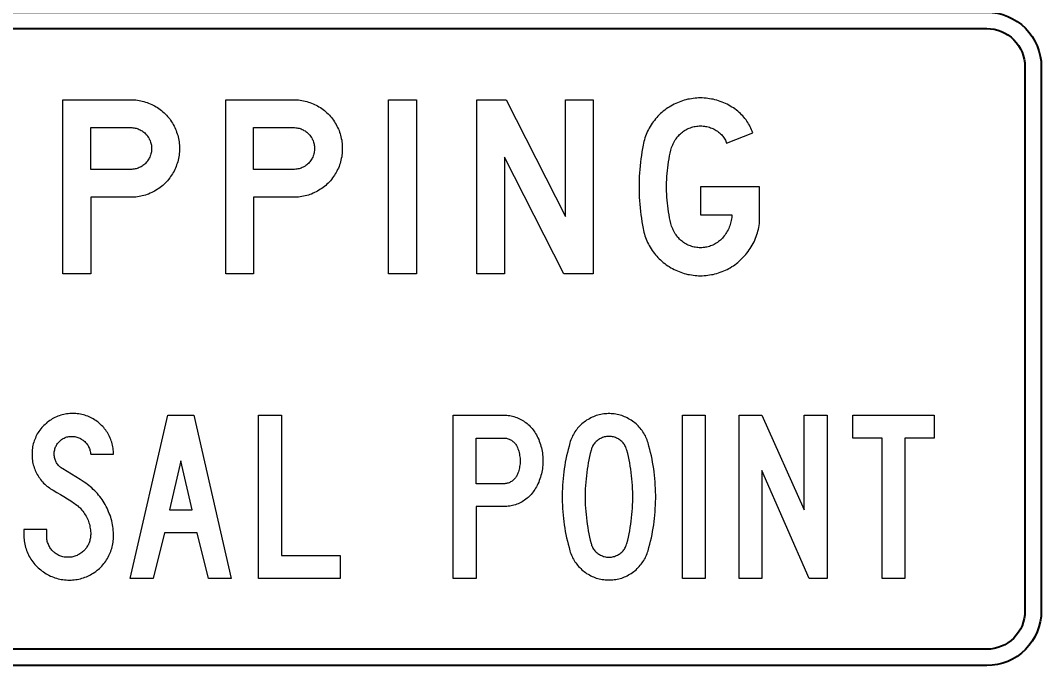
# Model space of a CAD drawing. Extents: x 0 to 420, y 0 to 297.
# Drawn here: x 181.68 to 228.61, y 167.64 to 197.26 of the extents above; entities that cross this region are included whole.
import ezdxf

# ---------------------------------------------------------------- set-up
doc = ezdxf.new("R2010")
doc.units = 0
doc.header["$LTSCALE"] = 0.3
doc.layers.get('0').update_dxf_attribs({"linetype": 'CONTINUOUS'})
doc.layers.get('DEFPOINTS').update_dxf_attribs({"linetype": 'CONTINUOUS'})
for name, color, linetype in [('BLUE', 162, 'CONTINUOUS'), ('L25', 1, 'CONTINUOUS'), ('T25', 1, 'CONTINUOUS')]:
    doc.layers.add(name, color=color, linetype=linetype)
doc.styles.add('ISO', font='iso.shx')
doc.dimstyles.new('SIGNSDIM', dxfattribs={"dimtxt": 2.5, "dimasz": 0.2, "dimexe": 1.5, "dimexo": 2, "dimgap": 1.5, "dimtad": 1, "dimdec": 4, "dimlfac": 20, "dimrnd": 1, "dimdsep": 46, "dimtxsty": 'ISO', "dimblk": 'SGNDIM', "dimcen": 2.5, "dimse2": 1, "dimadec": 0, "dimazin": 0, "dimtfac": 1, "dimtdec": 4, "dimtix": 1, "dimtmove": 0, "dimatfit": 3, "dimldrblk": 'SGNDIM', "dimfxl": 1, "dimtolj": 1, "dimtzin": 0, "dimarcsym": 0})

# ---------------------------------------------------------------- blocks, each defined once
blk = doc.blocks.new('SGNDIM')
for p, q in [((0, 4.5), (0, -4.5)), ((0, 0), (-1, 0))]:
    blk.add_line(p, q)
blk = doc.blocks.new('*D342')
at = {"layer": 'DEFPOINTS', "color": 0, "transparency": 16777216}
for p in [(228.607, 255.084), (109.093, 249.484), (228.607, 188.46)]:
    blk.add_point(p, dxfattribs=at)
at = {"layer": 'T25', "color": 0, "lineweight": -2, "transparency": 16777216}
for p, q in [((109.093, 251.484), (109.093, 256.584)), ((109.293, 255.084), (228.407, 255.084))]:
    blk.add_line(p, q, dxfattribs=at)
at = {"layer": 'T25', "color": 0, "lineweight": -2, "transparency": 16777216, "xscale": 0.2, "yscale": 0.2, "zscale": 0.2, "rotation": 180}
blk.add_blockref('SGNDIM', (109.093, 255.084), dxfattribs=at)
at = {"layer": 'T25', "color": 0, "lineweight": -2, "transparency": 16777216, "xscale": 0.2, "yscale": 0.2, "zscale": 0.2}
blk.add_blockref('SGNDIM', (228.607, 255.084), dxfattribs=at)
at = {"layer": 'T25', "color": 0, "transparency": 16777216, "insert": (168.85, 257.834), "char_height": 2.5, "attachment_point": 5, "style": 'ISO'}
blk.add_mtext('\\A1;2390', dxfattribs=at)

msp = doc.modelspace()

# ---------------------------------------------------------------- linework, layer by layer
at = {"layer": 'BLUE'}
msp.add_lwpolyline([(109.8431339, 170.1374179), (109.8431339, 195.1374179, -0.4142135624), (111.5931339, 196.8874179), (226.0931339, 196.8874179, -0.4142135624), (227.8431339, 195.1374179), (227.8431339, 170.1374179, -0.4142135624), (226.0931339, 168.3874179), (111.5931339, 168.3874179, -0.4142135624)], format="xyb", close=True, dxfattribs=at)
at = {"layer": 'BLUE', "lineweight": 0}
for points in [[(186.7541237, 189.1388536), (184.916446, 189.1388536), (184.916446, 185.6229948), (183.6335389, 185.6229948), (183.6335389, 193.6186264), (186.7541237, 193.6186264), (186.8304046, 193.6186264), (186.9066856, 193.6186264), (186.9829666, 193.6116918), (187.0592475, 193.5978225), (187.1355285, 193.5908879), (187.2118095, 193.5770186), (187.2811558, 193.5562147), (187.3574367, 193.5423454), (187.4337177, 193.5146069), (187.503064, 193.493803), (187.5724104, 193.4660645), (187.6486913, 193.4383259), (187.7180376, 193.4036528), (187.787384, 193.3759143), (187.8497957, 193.3343065), (187.919142, 193.2996333), (187.9815537, 193.2580255), (188.0439654, 193.2164177), (188.1063771, 193.1678753), (188.1687888, 193.1193328), (188.2242658, 193.0707904), (188.2866775, 193.022248), (188.3421546, 192.9667709), (188.390697, 192.9112939), (188.4461741, 192.8558168), (188.4947165, 192.8003397), (188.5432589, 192.737928), (188.5848667, 192.6755163), (188.6264745, 192.6131046), (188.6680823, 192.5437583), (188.7096901, 192.4813466), (188.7443633, 192.4120003), (188.7790365, 192.342654), (188.806775, 192.2733076), (188.8414482, 192.2039613), (188.8622521, 192.134615), (188.8899906, 192.058334), (188.9107945, 191.9889877), (188.9315984, 191.9127067), (188.9454676, 191.8364258), (188.9593369, 191.7601448), (188.9732062, 191.6838639), (188.9801408, 191.6075829), (188.9870754, 191.5313019), (188.9870754, 191.455021), (188.9940101, 191.37874), (188.9870754, 191.3024591), (188.9870754, 191.2261781), (188.9801408, 191.1498971), (188.9732062, 191.0736162), (188.9593369, 190.9973352), (188.9454676, 190.9210543), (188.9315984, 190.8517079), (188.9107945, 190.775427), (188.8899906, 190.699146), (188.8622521, 190.6297997), (188.8414482, 190.5535187), (188.806775, 190.4841724), (188.7790365, 190.4148261), (188.7443633, 190.3454797), (188.7096901, 190.283068), (188.6680823, 190.2137217), (188.6264745, 190.15131), (188.5848667, 190.0888983), (188.5432589, 190.0264866), (188.4947165, 189.9640749), (188.4461741, 189.9016632), (188.390697, 189.8461862), (188.3421546, 189.7907091), (188.2866775, 189.7421667), (188.2242658, 189.6866896), (188.1687888, 189.6381472), (188.1063771, 189.5896048), (188.0439654, 189.547997), (187.9815537, 189.5063892), (187.919142, 189.4647814), (187.8497957, 189.4231736), (187.787384, 189.3885004), (187.7180376, 189.3538272), (187.6486913, 189.3260887), (187.5724104, 189.2914155), (187.503064, 189.263677), (187.4337177, 189.2428731), (187.3574367, 189.2220692), (187.2811558, 189.2012653), (187.2118095, 189.1873961), (187.1355285, 189.1735268), (187.0592475, 189.1596575), (186.9829666, 189.1527229), (186.9066856, 189.1457883), (186.8304046, 189.1388536)], [(194.2365925, 189.1388536), (192.3989148, 189.1388536), (192.3989148, 185.6229948), (191.1229423, 185.6229948), (191.1229423, 193.6186264), (194.2365925, 193.6186264), (194.3128734, 193.6186264), (194.3891544, 193.6186264), (194.4654353, 193.6116918), (194.5417163, 193.5978225), (194.6179973, 193.5908879), (194.6942782, 193.5770186), (194.7705592, 193.5562147), (194.8399055, 193.5423454), (194.9161865, 193.5146069), (194.9855328, 193.493803), (195.0618138, 193.4660645), (195.1311601, 193.4383259), (195.2005064, 193.4036528), (195.2698527, 193.3759143), (195.3391991, 193.3343065), (195.4016108, 193.2996333), (195.4709571, 193.2580255), (195.5333688, 193.2164177), (195.5957805, 193.1678753), (195.6512575, 193.1193328), (195.7136692, 193.0707904), (195.7691463, 193.022248), (195.8246234, 192.9667709), (195.8801004, 192.9112939), (195.9286429, 192.8558168), (195.9771853, 192.8003397), (196.0257277, 192.737928), (196.0673355, 192.6755163), (196.1158779, 192.6131046), (196.1505511, 192.5437583), (196.1921589, 192.4813466), (196.2268321, 192.4120003), (196.2615052, 192.342654), (196.2961784, 192.2733076), (196.3239169, 192.2039613), (196.3516555, 192.134615), (196.3724594, 192.058334), (196.3932633, 191.9889877), (196.4140672, 191.9127067), (196.4279364, 191.8364258), (196.4487403, 191.7601448), (196.4556749, 191.6838639), (196.4626096, 191.6075829), (196.4695442, 191.5313019), (196.4764788, 191.455021), (196.4764788, 191.37874), (196.4764788, 191.3024591), (196.4695442, 191.2261781), (196.4626096, 191.1498971), (196.4556749, 191.0736162), (196.4487403, 190.9973352), (196.4279364, 190.9210543), (196.4140672, 190.8517079), (196.3932633, 190.775427), (196.3724594, 190.699146), (196.3516555, 190.6297997), (196.3239169, 190.5535187), (196.2961784, 190.4841724), (196.2615052, 190.4148261), (196.2268321, 190.3454797), (196.1921589, 190.283068), (196.1505511, 190.2137217), (196.1158779, 190.15131), (196.0673355, 190.0888983), (196.0257277, 190.0264866), (195.9771853, 189.9640749), (195.9286429, 189.9016632), (195.8801004, 189.8461862), (195.8246234, 189.7907091), (195.7691463, 189.7421667), (195.7136692, 189.6866896), (195.6512575, 189.6381472), (195.5957805, 189.5896048), (195.5333688, 189.547997), (195.4709571, 189.5063892), (195.4016108, 189.4647814), (195.3391991, 189.4231736), (195.2698527, 189.3885004), (195.2005064, 189.3538272), (195.1311601, 189.3260887), (195.0618138, 189.2914155), (194.9855328, 189.263677), (194.9161865, 189.2428731), (194.8399055, 189.2220692), (194.7705592, 189.2012653), (194.6942782, 189.1873961), (194.6179973, 189.1735268), (194.5417163, 189.1596575), (194.4654353, 189.1527229), (194.3891544, 189.1457883), (194.3128734, 189.1388536)], [(198.6054111, 193.6186264), (199.8813835, 193.6186264), (199.8813835, 185.6229948), (198.6054111, 185.6229948), (198.6054111, 193.6186264)], [(202.6552367, 193.6186264), (204.00749, 193.6186264), (206.7258661, 188.2581553), (206.7258661, 193.6186264), (208.0087732, 193.6186264), (208.0087732, 185.6229948), (206.6495851, 185.6229948), (203.9312091, 190.9834659), (203.9312091, 185.6229948), (202.6552367, 185.6229948), (202.6552367, 193.6186264)], [(215.3317454, 192.0999418), (215.3109415, 192.1692882), (215.2832029, 192.2386345), (215.2485298, 192.3079808), (215.2207913, 192.3773271), (215.1861181, 192.4466735), (215.1445103, 192.5090852), (215.1098371, 192.5784315), (215.0682293, 192.6408432), (215.0266215, 192.6963202), (214.9780791, 192.7587319), (214.9295367, 192.814209), (214.8809942, 192.8766207), (214.8255172, 192.9251631), (214.7700401, 192.9806402), (214.7076284, 193.0361172), (214.6452167, 193.0915943), (214.582805, 193.1401367), (214.5134587, 193.1956138), (214.4441124, 193.2441562), (214.3747661, 193.285764), (214.2984851, 193.3273718), (214.2291388, 193.3689796), (214.1528578, 193.4105874), (214.0765768, 193.4452606), (214.0002959, 193.4799337), (213.9240149, 193.5146069), (213.8407993, 193.5423454), (213.7645184, 193.570084), (213.6813028, 193.5978225), (213.5980872, 193.6186264), (213.5218062, 193.6394303), (213.4385906, 193.6532996), (213.355375, 193.6671688), (213.2721594, 193.6810381), (213.1889438, 193.6879727), (213.1057283, 193.6949074), (213.015578, 193.701842), (212.9323624, 193.701842), (212.8491468, 193.701842), (212.7659312, 193.6949074), (212.6827157, 193.6879727), (212.5995001, 193.6810381), (212.5162845, 193.6671688), (212.4330689, 193.6532996), (212.3498533, 193.6394303), (212.2666377, 193.6186264), (212.1834221, 193.5978225), (212.1071411, 193.570084), (212.0239255, 193.5423454), (211.9476446, 193.5146069), (211.8713636, 193.4799337), (211.7950827, 193.4452606), (211.7188017, 193.4105874), (211.6425207, 193.3689796), (211.5662398, 193.3273718), (211.4968934, 193.285764), (211.4275471, 193.2441562), (211.3582008, 193.1956138), (211.2888545, 193.1401367), (211.2264428, 193.0915943), (211.1570964, 193.0361172), (211.0946847, 192.9806402), (211.0392077, 192.9251631), (210.976796, 192.8627514), (210.9213189, 192.8003397), (210.8658419, 192.737928), (210.8172994, 192.6685817), (210.7618224, 192.60617), (210.7132799, 192.5368237), (210.6716721, 192.4674774), (210.6231297, 192.398131), (210.5815219, 192.3218501), (210.5468488, 192.2525037), (210.505241, 192.1762228), (210.4705678, 192.0999418), (210.4358946, 192.0236609), (210.4081561, 191.9404453), (210.3804176, 191.8641643), (210.3596137, 191.7809487), (210.3318751, 191.7046678), (210.3110712, 191.6214522), (210.297202, 191.5382366), (210.2694634, 191.37874), (210.2417249, 191.2261781), (210.220921, 191.0666815), (210.1931825, 190.907185), (210.1793132, 190.7476884), (210.1585093, 190.5881919), (210.1446401, 190.4217607), (210.1377054, 190.2622641), (210.1238362, 190.1027676), (210.1238362, 189.943271), (210.1169015, 189.7837745), (210.1169015, 189.6173433), (210.1169015, 189.4578467), (210.1238362, 189.2983502), (210.1238362, 189.1388536), (210.1377054, 188.9793571), (210.1446401, 188.8198605), (210.1585093, 188.6534293), (210.1793132, 188.4939328), (210.1931825, 188.3344362), (210.220921, 188.1749397), (210.2417249, 188.0154431), (210.2694634, 187.8559466), (210.297202, 187.7033846), (210.3110712, 187.620169), (210.3318751, 187.5369535), (210.3596137, 187.4537379), (210.3804176, 187.3774569), (210.4081561, 187.3011759), (210.4358946, 187.2179603), (210.4705678, 187.1416794), (210.505241, 187.0653984), (210.5468488, 186.9891175), (210.5815219, 186.9197711), (210.6231297, 186.8434902), (210.6716721, 186.7741438), (210.7132799, 186.7047975), (210.7618224, 186.6354512), (210.8172994, 186.5661049), (210.8658419, 186.5036932), (210.9213189, 186.4412815), (210.976796, 186.3788698), (211.0392077, 186.3164581), (211.0946847, 186.260981), (211.1570964, 186.205504), (211.2264428, 186.1500269), (211.2888545, 186.0945498), (211.3582008, 186.0460074), (211.4275471, 185.997465), (211.4968934, 185.9558572), (211.5662398, 185.9073148), (211.6425207, 185.865707), (211.7188017, 185.8310338), (211.7950827, 185.7963606), (211.8713636, 185.7616875), (211.9476446, 185.7270143), (212.0239255, 185.6992758), (212.1071411, 185.6715372), (212.1834221, 185.6437987), (212.2666377, 185.6229948), (212.3498533, 185.6021909), (212.4330689, 185.5883216), (212.5162845, 185.5744524), (212.5995001, 185.5605831), (212.6827157, 185.5536485), (212.7659312, 185.5467138), (212.8491468, 185.5397792), (212.9323624, 185.5397792), (213.015578, 185.5397792), (213.1057283, 185.5467138), (213.1889438, 185.5536485), (213.2721594, 185.5605831), (213.355375, 185.5744524), (213.4385906, 185.5883216), (213.5218062, 185.6021909), (213.5980872, 185.6229948), (213.6813028, 185.6437987), (213.7645184, 185.6715372), (213.8407993, 185.6992758), (213.9240149, 185.7270143), (214.0002959, 185.7616875), (214.0765768, 185.7963606), (214.1528578, 185.8310338), (214.2291388, 185.865707), (214.2984851, 185.9073148), (214.3747661, 185.9558572), (214.4441124, 185.997465), (214.5134587, 186.0460074), (214.582805, 186.0945498), (214.6452167, 186.1500269), (214.7076284, 186.205504), (214.7700401, 186.260981), (214.8393864, 186.3233927), (214.8948635, 186.3858044), (214.9572752, 186.4482161), (215.0127523, 186.5175624), (215.0682293, 186.5799741), (215.1237064, 186.6493205), (215.1722488, 186.7256014), (215.2207913, 186.7949477), (215.2693337, 186.8712287), (215.3109415, 186.9475097), (215.3525493, 187.0237906), (215.3941571, 187.1000716), (215.4288302, 187.1763525), (215.4635034, 187.2595681), (215.4912419, 187.3427837), (215.5259151, 187.4259993), (215.546719, 187.5092149), (215.5744575, 187.5924305), (215.5952614, 187.6756461), (215.6160653, 187.7588617), (215.6299346, 187.8490119), (215.6438039, 187.9322275), (215.6507385, 188.0223777), (215.6507385, 189.6173433), (212.9323624, 189.6173433), (212.9323624, 188.3413709), (214.3747661, 188.3413709), (214.3678314, 188.2720245), (214.3678314, 188.2096128), (214.3539622, 188.1472011), (214.3470275, 188.0778548), (214.3331583, 188.0154431), (214.3123544, 187.9530314), (214.2984851, 187.8906197), (214.2776812, 187.828208), (214.2499427, 187.7657963), (214.2291388, 187.7033846), (214.2014002, 187.6479076), (214.1667271, 187.5854959), (214.1320539, 187.5300188), (214.0973807, 187.4745418), (214.0627076, 187.4190647), (214.0210998, 187.3705223), (213.979492, 187.3150452), (213.9378842, 187.2665028), (213.8962764, 187.2179603), (213.847734, 187.1763525), (213.8061262, 187.1416794), (213.7575837, 187.1070062), (213.7159759, 187.0653984), (213.6604989, 187.0376599), (213.6119564, 187.0029867), (213.563414, 186.9752482), (213.507937, 186.9475097), (213.4524599, 186.9267058), (213.3969828, 186.9059019), (213.3415058, 186.885098), (213.2860287, 186.8712287), (213.2305516, 186.8573594), (213.1681399, 186.8434902), (213.1126629, 186.8365555), (213.0502512, 186.8296209), (212.9947741, 186.8226863), (212.9323624, 186.8226863), (212.8768854, 186.8226863), (212.8144737, 186.8296209), (212.7589966, 186.8365555), (212.6965849, 186.8434902), (212.6411079, 186.8573594), (212.5856308, 186.8712287), (212.5301537, 186.885098), (212.467742, 186.9059019), (212.4191996, 186.9267058), (212.3637225, 186.9475097), (212.3082455, 186.9752482), (212.2597031, 187.0029867), (212.204226, 187.0376599), (212.1556836, 187.0653984), (212.1071411, 187.1070062), (212.0655333, 187.1416794), (212.0169909, 187.1763525), (211.9753831, 187.2179603), (211.9337753, 187.2665028), (211.8852329, 187.3150452), (211.8505597, 187.3635876), (211.8089519, 187.4190647), (211.7742788, 187.4676071), (211.7396056, 187.5230842), (211.7118671, 187.5785613), (211.6841285, 187.6409729), (211.65639, 187.69645), (211.6286515, 187.7588617), (211.6078476, 187.8143388), (211.5939783, 187.8767505), (211.5731744, 187.9391622), (211.5454359, 188.0709202), (211.5176973, 188.2026782), (211.4899588, 188.3413709), (211.4691549, 188.4731289), (211.448351, 188.6048869), (211.4344818, 188.7435796), (211.4136779, 188.8753376), (211.4067432, 189.0140302), (211.392874, 189.1457883), (211.3859393, 189.2844809), (211.3790047, 189.4162389), (211.3790047, 189.5549316), (211.3790047, 189.6866896), (211.3790047, 189.8253823), (211.3859393, 189.9571403), (211.392874, 190.0958329), (211.4067432, 190.227591), (211.4136779, 190.3662836), (211.4344818, 190.4980417), (211.448351, 190.6367343), (211.4691549, 190.7684923), (211.4899588, 190.9002504), (211.5176973, 191.038943), (211.5454359, 191.170701), (211.5731744, 191.3024591), (211.5939783, 191.3648707), (211.6078476, 191.4272824), (211.6286515, 191.4827595), (211.65639, 191.5451712), (211.6841285, 191.6006483), (211.7118671, 191.66306), (211.7396056, 191.718537), (211.7742788, 191.7740141), (211.8089519, 191.8225565), (211.8505597, 191.8780336), (211.8852329, 191.926576), (211.9337753, 191.9751184), (211.9753831, 192.0236609), (212.0169909, 192.058334), (212.0655333, 192.0999418), (212.1071411, 192.134615), (212.1556836, 192.1692882), (212.204226, 192.2039613), (212.2597031, 192.2386345), (212.3082455, 192.266373), (212.3637225, 192.2941115), (212.4191996, 192.3149154), (212.467742, 192.3357193), (212.5301537, 192.3565232), (212.5856308, 192.3703925), (212.6411079, 192.3842618), (212.6965849, 192.398131), (212.7589966, 192.4050657), (212.8144737, 192.4120003), (212.8768854, 192.4189349), (212.9323624, 192.4189349), (212.9947741, 192.4189349), (213.0502512, 192.4120003), (213.1126629, 192.4050657), (213.1681399, 192.398131), (213.2305516, 192.3842618), (213.2860287, 192.3703925), (213.3415058, 192.3565232), (213.3969828, 192.3357193), (213.4524599, 192.3149154), (213.507937, 192.2941115), (213.563414, 192.266373), (213.6119564, 192.2386345), (213.6604989, 192.2039613), (213.7159759, 192.1692882), (213.7575837, 192.134615), (213.8061262, 192.0999418), (213.847734, 192.058334), (213.8962764, 192.0236609), (213.9309496, 191.9820531), (213.9656227, 191.9404453), (213.9933612, 191.8988375), (214.0210998, 191.8572297), (214.0488383, 191.8086872), (214.0765768, 191.7670794), (214.0973807, 191.718537), (214.1181846, 191.6699946), (214.1320539, 191.6214522)], [(186.7541237, 190.4217607), (184.916446, 190.4217607), (184.916446, 192.342654), (186.7541237, 192.342654), (186.8026661, 192.342654), (186.8512085, 192.3357193), (186.9066856, 192.3287847), (186.955228, 192.3218501), (187.0037705, 192.3079808), (187.0523129, 192.2941115), (187.1008553, 192.2802423), (187.1424631, 192.2594384), (187.1910056, 192.2386345), (187.2326133, 192.2108959), (187.2742211, 192.190092), (187.3158289, 192.1554189), (187.3574367, 192.1276804), (187.3990445, 192.0930072), (187.4337177, 192.058334), (187.4683909, 192.0236609), (187.503064, 191.9889877), (187.5308026, 191.9473799), (187.5585411, 191.9057721), (187.5862796, 191.8641643), (187.6070835, 191.8156219), (187.6278874, 191.7740141), (187.6486913, 191.7254717), (187.6694952, 191.6769292), (187.6833645, 191.6283868), (187.6902991, 191.5798444), (187.7041684, 191.5313019), (187.7041684, 191.4827595), (187.711103, 191.4272824), (187.711103, 191.37874), (187.711103, 191.3301976), (187.7041684, 191.2816552), (187.7041684, 191.2331127), (187.6902991, 191.1776357), (187.6833645, 191.1290932), (187.6694952, 191.0805508), (187.6486913, 191.038943), (187.6278874, 190.9904006), (187.6070835, 190.9418581), (187.5862796, 190.9002504), (187.5585411, 190.8586426), (187.5308026, 190.8170348), (187.503064, 190.775427), (187.4683909, 190.7338192), (187.4337177, 190.699146), (187.3990445, 190.6644728), (187.3574367, 190.6297997), (187.3158289, 190.6020611), (187.2742211, 190.5743226), (187.2326133, 190.5465841), (187.1910056, 190.5257802), (187.1424631, 190.5049763), (187.1008553, 190.4841724), (187.0523129, 190.4633685), (187.0037705, 190.4494992), (186.955228, 190.4425646), (186.9066856, 190.4286953), (186.8512085, 190.4286953), (186.8026661, 190.4217607)], [(194.2365925, 190.4217607), (192.3989148, 190.4217607), (192.3989148, 192.342654), (194.2365925, 192.342654), (194.2851349, 192.342654), (194.3406119, 192.3357193), (194.3891544, 192.3287847), (194.4376968, 192.3218501), (194.4862392, 192.3079808), (194.5347817, 192.2941115), (194.5833241, 192.2802423), (194.6318665, 192.2594384), (194.6734743, 192.2386345), (194.7150821, 192.2108959), (194.7636245, 192.190092), (194.8052323, 192.1554189), (194.8399055, 192.1276804), (194.8815133, 192.0930072), (194.9161865, 192.058334), (194.9508596, 192.0236609), (194.9855328, 191.9889877), (195.0132713, 191.9473799), (195.0410099, 191.9057721), (195.0687484, 191.8641643), (195.0964869, 191.8156219), (195.1172908, 191.7740141), (195.1380947, 191.7254717), (195.151964, 191.6769292), (195.1658333, 191.6283868), (195.1797025, 191.5798444), (195.1866371, 191.5313019), (195.1935718, 191.4827595), (195.1935718, 191.4272824), (195.2005064, 191.37874), (195.1935718, 191.3301976), (195.1935718, 191.2816552), (195.1866371, 191.2331127), (195.1797025, 191.1776357), (195.1658333, 191.1290932), (195.151964, 191.0805508), (195.1380947, 191.038943), (195.1172908, 190.9904006), (195.0964869, 190.9418581), (195.0687484, 190.9002504), (195.0410099, 190.8586426), (195.0132713, 190.8170348), (194.9855328, 190.775427), (194.9508596, 190.7338192), (194.9161865, 190.699146), (194.8815133, 190.6644728), (194.8399055, 190.6297997), (194.8052323, 190.6020611), (194.7636245, 190.5743226), (194.7150821, 190.5465841), (194.6734743, 190.5257802), (194.6318665, 190.5049763), (194.5833241, 190.4841724), (194.5347817, 190.4633685), (194.4862392, 190.4494992), (194.4376968, 190.4425646), (194.3891544, 190.4286953), (194.3406119, 190.4286953), (194.2851349, 190.4217607)], [(184.916446, 177.337686), (185.9635756, 177.337686), (185.9635756, 177.4070324), (185.9566409, 177.4763787), (185.9497063, 177.545725), (185.9427717, 177.6150713), (185.9289024, 177.6844177), (185.9150331, 177.753764), (185.9011639, 177.8231103), (185.88036, 177.8924567), (185.8595561, 177.9548683), (185.8387522, 178.0242147), (185.8110136, 178.0866264), (185.7832751, 178.1490381), (185.7486019, 178.2114498), (185.7139288, 178.2738615), (185.6792556, 178.3362731), (185.6376478, 178.3917502), (185.6029746, 178.4541619), (185.5544322, 178.509639), (185.5128244, 178.565116), (185.464282, 178.6136585), (185.4157396, 178.6622009), (185.3671971, 178.7107433), (185.3117201, 178.7592857), (185.2631776, 178.8078282), (185.2077006, 178.849436), (185.1452889, 178.8910438), (185.0898118, 178.9257169), (185.0274001, 178.9603901), (184.9649884, 178.9950633), (184.9025767, 179.0297364), (184.840165, 179.057475), (184.7777533, 179.0852135), (184.708407, 179.1060174), (184.6459953, 179.1337559), (184.576649, 179.1476252), (184.5073027, 179.1684291), (184.4379563, 179.1822983), (184.36861, 179.189233), (184.2992637, 179.2031022), (184.2299174, 179.2100369), (184.160571, 179.2100369), (184.0912247, 179.2100369), (184.0218784, 179.2100369), (183.952532, 179.2100369), (183.8762511, 179.2031022), (183.8069048, 179.189233), (183.7375584, 179.1822983), (183.6751467, 179.1684291), (183.6058004, 179.1476252), (183.5364541, 179.1337559), (183.4671077, 179.1060174), (183.4046961, 179.0852135), (183.3353497, 179.057475), (183.272938, 179.0297364), (183.2105263, 178.9950633), (183.1481146, 178.9603901), (183.0926376, 178.9257169), (183.0302259, 178.8910438), (182.9747488, 178.849436), (182.9192718, 178.8078282), (182.8637947, 178.7592857), (182.8152523, 178.7107433), (182.7597752, 178.6622009), (182.7112328, 178.6136585), (182.669625, 178.565116), (182.6210826, 178.509639), (182.5794748, 178.4541619), (182.537867, 178.3917502), (182.5031938, 178.3362731), (182.461586, 178.2738615), (182.4269128, 178.2114498), (182.3991743, 178.1490381), (182.3714358, 178.0866264), (182.3436972, 178.0242147), (182.3159587, 177.9548683), (182.2951548, 177.8924567), (182.2743509, 177.8231103), (182.2604816, 177.753764), (182.2466124, 177.6844177), (182.2327431, 177.6150713), (182.2258085, 177.545725), (182.2188738, 177.4763787), (182.2188738, 177.4070324), (182.2188738, 177.337686), (182.2188738, 177.2683397), (182.2188738, 177.1989934), (182.2258085, 177.129647), (182.2327431, 177.0603007), (182.2466124, 176.9909544), (182.2604816, 176.9216081), (182.2743509, 176.8591964), (182.2951548, 176.78985), (182.3159587, 176.7205037), (182.3436972, 176.658092), (182.3645011, 176.5956803), (182.3922397, 176.5332686), (182.4269128, 176.4708569), (182.461586, 176.4084452), (182.4962592, 176.3460335), (182.5309323, 176.2905565), (182.5725401, 176.2350794), (182.6141479, 176.1796024), (182.6557557, 176.1241253), (182.7042981, 176.0686482), (182.7528406, 176.0201058), (182.801383, 175.9715634), (182.8499254, 175.9230209), (182.9054025, 175.8814131), (182.9608796, 175.8398053), (183.0163566, 175.7981976), (183.0718337, 175.7565898), (183.1273107, 175.7219166), (183.1897224, 175.6872434), (183.3561536, 175.5901586), (183.5225848, 175.5000083), (183.6820814, 175.3959889), (183.8485126, 175.298904), (184.0080091, 175.1948845), (184.1675057, 175.0839304), (184.2160481, 175.0492572), (184.2715252, 175.0076494), (184.3270022, 174.9660416), (184.3755446, 174.9174992), (184.4240871, 174.8758914), (184.4656949, 174.827349), (184.5142373, 174.7718719), (184.5558451, 174.7233295), (184.5974529, 174.6678524), (184.6321261, 174.6123753), (184.6667992, 174.5568983), (184.7014724, 174.5014212), (184.7361455, 174.4390095), (184.7638841, 174.3765978), (184.7916226, 174.3141861), (184.8124265, 174.2517744), (184.8332304, 174.1893627), (184.8540343, 174.1269511), (184.8679036, 174.0576047), (184.8817728, 173.995193), (184.8956421, 173.9258467), (184.9025767, 173.863435), (184.9095114, 173.7940887), (184.916446, 173.731677), (184.916446, 173.6623307), (184.9095114, 173.6137882), (184.9095114, 173.5583112), (184.9025767, 173.5097687), (184.8956421, 173.4612263), (184.8817728, 173.4126839), (184.8679036, 173.3641414), (184.8540343, 173.315599), (184.840165, 173.2670566), (184.8193611, 173.2185142), (184.7916226, 173.1699717), (184.7708187, 173.1283639), (184.7430802, 173.0867561), (184.7153417, 173.0451483), (184.6806685, 173.0035405), (184.65293, 172.9619327), (184.6182568, 172.9272596), (184.576649, 172.8925864), (184.5419758, 172.8579133), (184.500368, 172.8232401), (184.4587602, 172.7955016), (184.4171524, 172.767763), (184.3755446, 172.7400245), (184.3270022, 172.7192206), (184.2853944, 172.6984167), (184.236852, 172.6776128), (184.1883096, 172.6637435), (184.1397671, 172.6429396), (184.0912247, 172.636005), (184.0426823, 172.6221357), (183.9872052, 172.6152011), (183.9386628, 172.6152011), (183.8901203, 172.6082665), (183.8415779, 172.6082665), (183.7861009, 172.6082665), (183.7375584, 172.6152011), (183.689016, 172.6221357), (183.6404736, 172.636005), (183.5919311, 172.6498743), (183.5433887, 172.6637435), (183.4948463, 172.6776128), (183.4532385, 172.6984167), (183.4046961, 172.7192206), (183.3630883, 172.7469591), (183.3214805, 172.7746977), (183.2798727, 172.8024362), (183.2382649, 172.8371094), (183.2035917, 172.8648479), (183.1619839, 172.9064557), (183.1273107, 172.9411288), (183.0995722, 172.975802), (183.064899, 173.0174098), (183.0371605, 173.0590176), (183.0163566, 173.10756), (182.9886181, 173.1491678), (182.9678142, 173.1977103), (182.9539449, 173.2393181), (182.933141, 173.2878605), (182.9192718, 173.3364029), (182.9123371, 173.3849453), (182.8984679, 173.4334878), (182.8915332, 173.4889648), (182.8915332, 173.5375073), (182.8915332, 173.5860497), (182.8915332, 173.8842389), (181.8444037, 173.8842389), (181.8444037, 173.6623307), (181.8444037, 173.5860497), (181.8444037, 173.5097687), (181.8513383, 173.4334878), (181.8582729, 173.3641414), (181.8721422, 173.2878605), (181.8860115, 173.2115795), (181.9068154, 173.1422332), (181.9206846, 173.0659522), (181.9484232, 172.9966059), (181.9692271, 172.9272596), (181.9969656, 172.8579133), (182.0247041, 172.7885669), (182.0593773, 172.7192206), (182.0940505, 172.6498743), (182.1287236, 172.5874626), (182.1703314, 172.5250509), (182.2119392, 172.4626392), (182.253547, 172.4002275), (182.3020894, 172.3378158), (182.3506319, 172.2823387), (182.3991743, 172.2268617), (182.4546514, 172.1713846), (182.5031938, 172.1228422), (182.5656055, 172.0742997), (182.6210826, 172.0257573), (182.6765596, 171.9772149), (182.7389713, 171.9356071), (182.801383, 171.8939993), (182.8637947, 171.8523915), (182.933141, 171.8177183), (182.9955527, 171.7830452), (183.064899, 171.748372), (183.1342454, 171.7206335), (183.2035917, 171.6928949), (183.272938, 171.6651564), (183.349219, 171.6443525), (183.4185653, 171.6235486), (183.4948463, 171.6096794), (183.5641926, 171.5958101), (183.6404736, 171.5819408), (183.7167545, 171.5750062), (183.7930355, 171.5680716), (183.8623818, 171.5611369), (183.9386628, 171.5611369), (184.0149437, 171.5611369), (184.0842901, 171.5680716), (184.1536364, 171.5750062), (184.2299174, 171.5819408), (184.2992637, 171.5958101), (184.36861, 171.6096794), (184.4379563, 171.6235486), (184.5073027, 171.6443525), (184.576649, 171.6651564), (184.6459953, 171.6928949), (184.7153417, 171.7136988), (184.784688, 171.7414374), (184.8470997, 171.7761105), (184.9095114, 171.8107837), (184.9719231, 171.8454569), (185.0343348, 171.88013), (185.0967465, 171.9217378), (185.1522235, 171.9633456), (185.2077006, 172.0118881), (185.2631776, 172.0534959), (185.3186547, 172.1020383), (185.3741318, 172.1575153), (185.4226742, 172.2060578), (185.4712166, 172.2615348), (185.5197591, 172.3170119), (185.5613668, 172.372489), (185.6029746, 172.4349007), (185.6445824, 172.4903777), (185.6792556, 172.5527894), (185.7208634, 172.6152011), (185.7486019, 172.6845474), (185.7832751, 172.7469591), (185.8110136, 172.8163055), (185.8387522, 172.8787172), (185.8595561, 172.9480635), (185.88036, 173.0174098), (185.9011639, 173.0867561), (185.9219678, 173.1561025), (185.935837, 173.2323834), (185.9427717, 173.3017298), (185.9497063, 173.3710761), (185.9566409, 173.447357), (185.9635756, 173.5167034), (185.9635756, 173.5860497), (185.9635756, 173.6623307), (185.9566409, 173.7524809), (185.9497063, 173.8426311), (185.9427717, 173.9258467), (185.9289024, 174.0159969), (185.9150331, 174.1061472), (185.8942292, 174.1962974), (185.88036, 174.279513), (185.8526214, 174.3696632), (185.8318175, 174.4528788), (185.804079, 174.5360944), (185.7694058, 174.61931), (185.7347327, 174.7025256), (185.7000595, 174.7857412), (185.6653863, 174.8689568), (185.6237785, 174.9452377), (185.5821707, 175.0284533), (185.5336283, 175.1047343), (185.4920205, 175.1810152), (185.4365435, 175.2572962), (185.388001, 175.3266425), (185.332524, 175.3959889), (185.2770469, 175.4653352), (185.2215698, 175.5346815), (185.1591581, 175.6040278), (185.0967465, 175.6664395), (185.0343348, 175.7288512), (184.9649884, 175.7912629), (184.9025767, 175.84674), (184.8332304, 175.902217), (184.7638841, 175.9576941), (184.6876031, 176.0131712), (184.6113222, 176.0617136), (184.4240871, 176.186537), (184.2299174, 176.3113604), (184.0357476, 176.4292491), (183.8346433, 176.5471379), (183.6404736, 176.6650266), (183.5988658, 176.6858305), (183.5641926, 176.7135691), (183.5295194, 176.7413076), (183.4948463, 176.7690461), (183.4601731, 176.7967847), (183.4324346, 176.8314578), (183.4046961, 176.866131), (183.3769575, 176.9008042), (183.349219, 176.942412), (183.3284151, 176.9770851), (183.3076112, 177.0186929), (183.2937419, 177.0603007), (183.2798727, 177.1019085), (183.2660034, 177.1435163), (183.2521341, 177.1920587), (183.2451995, 177.2336665), (183.2382649, 177.282209), (183.2382649, 177.3238168), (183.2382649, 177.3654246), (183.2382649, 177.413967), (183.2382649, 177.4555748), (183.2451995, 177.5041172), (183.2590688, 177.545725), (183.2660034, 177.5873328), (183.2798727, 177.6358752), (183.3006766, 177.677483), (183.3214805, 177.7190908), (183.3422844, 177.753764), (183.3630883, 177.7953718), (183.3908268, 177.830045), (183.4185653, 177.8647181), (183.4463039, 177.8993913), (183.4740424, 177.9340644), (183.5087155, 177.961803), (183.5433887, 177.9895415), (183.5780619, 178.01728), (183.6196697, 178.0450186), (183.6543428, 178.0658225), (183.6959506, 178.0866264), (183.7375584, 178.1074303), (183.7791662, 178.1212995), (183.820774, 178.1351688), (183.8693165, 178.1421034), (183.9109242, 178.1559727), (183.952532, 178.1559727), (184.0010745, 178.1629073), (184.0426823, 178.1629073), (184.0912247, 178.1629073), (184.1397671, 178.1559727), (184.1813749, 178.1490381), (184.2299174, 178.1421034), (184.2784598, 178.1282342), (184.3200676, 178.1143649), (184.3616754, 178.1004956), (184.4102178, 178.0796917), (184.4518256, 178.0588878), (184.4934334, 178.0380839), (184.5281066, 178.0103454), (184.5697144, 177.9826069), (184.6043875, 177.9548683), (184.6390607, 177.9201952), (184.6737339, 177.885522), (184.708407, 177.8508489), (184.7361455, 177.8161757), (184.7638841, 177.7745679), (184.7916226, 177.7398947), (184.8124265, 177.6982869), (184.8332304, 177.6566791), (184.8540343, 177.6081367), (184.8679036, 177.5665289), (184.8817728, 177.5249211), (184.8956421, 177.4763787), (184.9025767, 177.4278363), (184.9095114, 177.3862285)], [(186.7263852, 171.6374179), (188.4531087, 179.1337559), (189.6528002, 179.1337559), (191.3725891, 171.6374179), (190.3254596, 171.6374179), (189.8053621, 173.7386116), (188.3005468, 173.7386116), (187.7804493, 171.6374179), (186.7263852, 171.6374179)], [(192.6277577, 171.6374179), (192.6277577, 179.1337559), (193.6748872, 179.1337559), (193.6748872, 172.6845474), (196.3724594, 172.6845474), (196.3724594, 171.6374179), (192.6277577, 171.6374179)], [(201.5734339, 171.6374179), (201.5734339, 179.1337559), (203.8965359, 179.1337559), (203.9658822, 179.1337559), (204.0282939, 179.1337559), (204.0976403, 179.1268213), (204.1669866, 179.112952), (204.2293983, 179.0990828), (204.2987446, 179.0852135), (204.3611563, 179.0713442), (204.4305026, 179.0505403), (204.4929143, 179.0228018), (204.555326, 179.0019979), (204.6177377, 178.9742594), (204.6801494, 178.9395862), (204.7356265, 178.9118477), (204.7980382, 178.8771745), (204.8535152, 178.8355667), (204.9089923, 178.8008935), (204.9644694, 178.7592857), (205.0130118, 178.7107433), (205.0615542, 178.6691355), (205.1100967, 178.6205931), (205.1586391, 178.5720507), (205.2071815, 178.5165736), (205.2487893, 178.4680312), (205.2834625, 178.4125541), (205.3250703, 178.357077), (205.3597434, 178.2946654), (205.3944166, 178.2391883), (205.4290898, 178.1629073), (205.4637629, 178.093561), (205.4984361, 178.01728), (205.5261746, 177.9409991), (205.5539132, 177.8647181), (205.5816517, 177.7884372), (205.6024556, 177.7121562), (205.6232595, 177.6358752), (205.6440634, 177.5595943), (205.6579326, 177.4763787), (205.6718019, 177.4000977), (205.6787365, 177.3168821), (205.6856712, 177.2406012), (205.6926058, 177.1573856), (205.6926058, 177.07417), (205.6926058, 176.997889), (205.6926058, 176.9146734), (205.6856712, 176.8383925), (205.6787365, 176.7551769), (205.6718019, 176.6719613), (205.6579326, 176.5956803), (205.6440634, 176.5193994), (205.6232595, 176.4361838), (205.6024556, 176.3599028), (205.5816517, 176.2836218), (205.5539132, 176.2073409), (205.5261746, 176.1310599), (205.4984361, 176.054779), (205.4637629, 175.978498), (205.4290898, 175.9091517), (205.3944166, 175.8398053), (205.3597434, 175.7773937), (205.3250703, 175.7219166), (205.2834625, 175.6664395), (205.2487893, 175.6109625), (205.2071815, 175.5554854), (205.1586391, 175.5000083), (205.1100967, 175.4514659), (205.0615542, 175.4029235), (205.0130118, 175.3613157), (204.9644694, 175.3197079), (204.9089923, 175.2711655), (204.8535152, 175.2364923), (204.7980382, 175.1948845), (204.7356265, 175.1602113), (204.6801494, 175.1324728), (204.6177377, 175.0977996), (204.555326, 175.0700611), (204.4929143, 175.0492572), (204.4305026, 175.0215187), (204.3611563, 175.0007148), (204.2987446, 174.9868455), (204.2293983, 174.9729763), (204.1669866, 174.959107), (204.0976403, 174.9521724), (204.0282939, 174.9452377), (203.9658822, 174.9383031), (203.8965359, 174.9383031), (202.6205635, 174.9383031), (202.6205635, 171.6374179)], [(210.5260449, 172.9133903), (210.5676527, 173.0590176), (210.6092605, 173.2046449), (210.6439336, 173.3502722), (210.6786068, 173.5028341), (210.7063453, 173.6484614), (210.7340838, 173.8010233), (210.7618224, 173.9466506), (210.7826263, 174.0992125), (210.8034302, 174.2517744), (210.8242341, 174.3974017), (210.8381033, 174.5499637), (210.8519726, 174.7025256), (210.8589072, 174.8550875), (210.8727765, 175.0076494), (210.8727765, 175.1602113), (210.8797111, 175.3127733), (210.8797111, 175.4653352), (210.8727765, 175.6178971), (210.8727765, 175.7635244), (210.8589072, 175.9160863), (210.8519726, 176.0686482), (210.8381033, 176.2212102), (210.8242341, 176.3737721), (210.8034302, 176.526334), (210.7826263, 176.6719613), (210.7618224, 176.8245232), (210.7340838, 176.9770851), (210.7063453, 177.1227124), (210.6786068, 177.2752743), (210.6439336, 177.4209016), (210.6092605, 177.5665289), (210.5676527, 177.7121562), (210.5260449, 177.8647181), (210.505241, 177.9271298), (210.4844371, 177.9964761), (210.4566985, 178.0588878), (210.42896, 178.1212995), (210.4012215, 178.1837112), (210.3665483, 178.2461229), (210.3318751, 178.3085346), (210.2902673, 178.3640117), (210.2555942, 178.4264234), (210.2139864, 178.4819004), (210.165444, 178.5373775), (210.1238362, 178.5859199), (210.0752937, 178.641397), (210.0267513, 178.6899394), (209.9712742, 178.7315472), (209.9227318, 178.7800896), (209.8672547, 178.8216974), (209.8117777, 178.8633052), (209.749366, 178.904913), (209.6938889, 178.9395862), (209.6314772, 178.9742594), (209.5690655, 179.0089325), (209.5066538, 179.0366711), (209.4442421, 179.0644096), (209.3748958, 179.0921481), (209.3124841, 179.112952), (209.2431378, 179.1337559), (209.1807261, 179.1545598), (209.1113798, 179.1684291), (209.0420334, 179.1822983), (208.9726871, 179.189233), (208.9033408, 179.2031022), (208.8339945, 179.2031022), (208.7646481, 179.2100369), (208.6953018, 179.2100369), (208.6259555, 179.2031022), (208.5566091, 179.2031022), (208.4872628, 179.189233), (208.4179165, 179.1822983), (208.3485702, 179.1684291), (208.2792238, 179.1545598), (208.2098775, 179.1337559), (208.1474658, 179.112952), (208.0781195, 179.0921481), (208.0157078, 179.0644096), (207.9532961, 179.0366711), (207.8908844, 179.0089325), (207.8284727, 178.9742594), (207.766061, 178.9395862), (207.7036493, 178.904913), (207.6481723, 178.8633052), (207.5926952, 178.8216974), (207.5372181, 178.7800896), (207.4817411, 178.7315472), (207.4331986, 178.6899394), (207.3846562, 178.641397), (207.3361138, 178.5859199), (207.2875714, 178.5373775), (207.2459636, 178.4819004), (207.2043558, 178.4264234), (207.162748, 178.3640117), (207.1280748, 178.3085346), (207.0934016, 178.2461229), (207.0587285, 178.1837112), (207.0309899, 178.1212995), (207.0032514, 178.0588878), (206.9755129, 177.9964761), (206.9477743, 177.9271298), (206.9269704, 177.8647181), (206.8922973, 177.7121562), (206.8506895, 177.5665289), (206.8160163, 177.4209016), (206.7813432, 177.2752743), (206.7536046, 177.1227124), (206.7189315, 176.9770851), (206.6981276, 176.8245232), (206.670389, 176.6719613), (206.6495851, 176.526334), (206.6357159, 176.3737721), (206.6218466, 176.2212102), (206.6079773, 176.0686482), (206.5941081, 175.9160863), (206.5871734, 175.7635244), (206.5802388, 175.6178971), (206.5802388, 175.4653352), (206.5802388, 175.3127733), (206.5802388, 175.1602113), (206.5871734, 175.0076494), (206.5941081, 174.8550875), (206.6079773, 174.7025256), (206.6218466, 174.5499637), (206.6357159, 174.3974017), (206.6495851, 174.2517744), (206.670389, 174.0992125), (206.6981276, 173.9466506), (206.7189315, 173.8010233), (206.7536046, 173.6484614), (206.7813432, 173.5028341), (206.8160163, 173.3502722), (206.8506895, 173.2046449), (206.8922973, 173.0590176), (206.9269704, 172.9133903), (206.9477743, 172.844044), (206.9755129, 172.7816323), (207.0032514, 172.712286), (207.0309899, 172.6498743), (207.0587285, 172.5874626), (207.0934016, 172.5250509), (207.1280748, 172.4626392), (207.162748, 172.4071621), (207.2043558, 172.3516851), (207.2459636, 172.296208), (207.2875714, 172.2407309), (207.3361138, 172.1852539), (207.3846562, 172.1367114), (207.4331986, 172.088169), (207.4817411, 172.0396266), (207.5372181, 171.9910842), (207.5926952, 171.9494764), (207.6481723, 171.9078686), (207.7036493, 171.8662608), (207.766061, 171.8315876), (207.8284727, 171.7969144), (207.8908844, 171.7622413), (207.9532961, 171.7345027), (208.0157078, 171.7067642), (208.0781195, 171.6790257), (208.1474658, 171.6582218), (208.2098775, 171.6374179), (208.2792238, 171.6235486), (208.3485702, 171.6027447), (208.4179165, 171.5888755), (208.4872628, 171.5819408), (208.5566091, 171.5750062), (208.6259555, 171.5680716), (208.6953018, 171.5680716), (208.7646481, 171.5680716), (208.8339945, 171.5680716), (208.9033408, 171.5750062), (208.9726871, 171.5819408), (209.0420334, 171.5888755), (209.1113798, 171.6027447), (209.1807261, 171.6235486), (209.2431378, 171.6374179), (209.3124841, 171.6582218), (209.3748958, 171.6790257), (209.4442421, 171.7067642), (209.5066538, 171.7345027), (209.5690655, 171.7622413), (209.6314772, 171.7969144), (209.6938889, 171.8315876), (209.749366, 171.8662608), (209.8117777, 171.9078686), (209.8672547, 171.9494764), (209.9227318, 171.9910842), (209.9712742, 172.0396266), (210.0267513, 172.088169), (210.0752937, 172.1367114), (210.1238362, 172.1852539), (210.165444, 172.2407309), (210.2139864, 172.296208), (210.2555942, 172.3516851), (210.2902673, 172.4071621), (210.3318751, 172.4626392), (210.3665483, 172.5250509), (210.4012215, 172.5874626), (210.42896, 172.6498743), (210.4566985, 172.712286), (210.4844371, 172.7816323), (210.505241, 172.844044), (210.5260449, 172.9133903)], [(212.1002065, 171.6374179), (212.1002065, 179.1337559), (213.147336, 179.1337559), (213.147336, 171.6374179), (212.1002065, 171.6374179)], [(214.7076284, 171.6374179), (214.7076284, 179.1337559), (215.754758, 179.1337559), (217.7033898, 174.7857412), (217.7033898, 179.1337559), (218.7505193, 179.1337559), (218.7505193, 171.6374179), (217.925298, 171.6374179), (215.754758, 176.5887457), (215.754758, 171.6374179), (214.7076284, 171.6374179)], [(221.2816603, 171.6374179), (221.2816603, 178.0866264), (219.9294069, 178.0866264), (219.9294069, 179.1337559), (223.6741086, 179.1337559), (223.6741086, 178.0866264), (222.3287899, 178.0866264), (222.3287899, 171.6374179), (221.2816603, 171.6374179)], [(203.8965359, 175.9854326), (202.6205635, 175.9854326), (202.6205635, 178.0866264), (203.8965359, 178.0866264), (203.9381437, 178.0866264), (203.9797515, 178.0796917), (204.0213593, 178.0727571), (204.0560325, 178.0658225), (204.0976403, 178.0519532), (204.1392481, 178.0380839), (204.1739212, 178.0242147), (204.2085944, 178.0034108), (204.2502022, 177.9826069), (204.2848754, 177.961803), (204.3126139, 177.9340644), (204.3472871, 177.9063259), (204.3750256, 177.8785874), (204.4027641, 177.8508489), (204.4305026, 177.8161757), (204.4513065, 177.7815025), (204.4721104, 177.7468294), (204.4929143, 177.7121562), (204.5206529, 177.6566791), (204.5414568, 177.5942674), (204.5691953, 177.5318557), (204.5830646, 177.4763787), (204.6038685, 177.413967), (204.6177377, 177.3515553), (204.6246724, 177.2891436), (204.6385416, 177.2267319), (204.6454763, 177.1643202), (204.6454763, 177.1019085), (204.6454763, 177.0394968), (204.6454763, 176.9701505), (204.6454763, 176.9077388), (204.6385416, 176.8453271), (204.6246724, 176.7829154), (204.6177377, 176.7205037), (204.6038685, 176.658092), (204.5830646, 176.5956803), (204.5691953, 176.5402033), (204.5414568, 176.4777916), (204.5206529, 176.4223145), (204.4929143, 176.3599028), (204.4721104, 176.3252296), (204.4513065, 176.2905565), (204.4305026, 176.2558833), (204.4027641, 176.2212102), (204.3750256, 176.1934716), (204.3472871, 176.1657331), (204.3126139, 176.1379946), (204.2848754, 176.110256), (204.2502022, 176.0894521), (204.2085944, 176.0686482), (204.1739212, 176.0478443), (204.1392481, 176.0339751), (204.0976403, 176.0201058), (204.0560325, 176.0062365), (204.0213593, 175.9993019), (203.9797515, 175.9923673), (203.9381437, 175.9854326)], [(209.5551963, 173.2462527), (209.5898694, 173.39188), (209.6245426, 173.5375073), (209.6522811, 173.6831346), (209.6800197, 173.8287618), (209.7077582, 173.9813238), (209.7285621, 174.1269511), (209.749366, 174.2725783), (209.7701699, 174.4182056), (209.7840392, 174.5707675), (209.7979084, 174.7163948), (209.804843, 174.8689568), (209.8117777, 175.014584), (209.8187123, 175.1602113), (209.8187123, 175.3127733), (209.8187123, 175.4584005), (209.8187123, 175.6109625), (209.8117777, 175.7565898), (209.804843, 175.9091517), (209.7979084, 176.054779), (209.7840392, 176.2073409), (209.7701699, 176.3529682), (209.749366, 176.4985955), (209.7285621, 176.6511574), (209.7077582, 176.7967847), (209.6800197, 176.942412), (209.6522811, 177.0880392), (209.6245426, 177.2336665), (209.5898694, 177.3792938), (209.5551963, 177.5249211), (209.541327, 177.5665289), (209.5205231, 177.6150713), (209.5066538, 177.6566791), (209.4858499, 177.6982869), (209.4581114, 177.7398947), (209.4373075, 177.7815025), (209.409569, 177.8231103), (209.3818305, 177.8577835), (209.3471573, 177.8924567), (209.3124841, 177.9271298), (209.277811, 177.961803), (209.2431378, 177.9895415), (209.20153, 178.01728), (209.1599222, 178.0450186), (209.1183144, 178.0658225), (209.0767066, 178.0866264), (209.0350988, 178.1074303), (208.9865564, 178.1212995), (208.938014, 178.1351688), (208.8964062, 178.1421034), (208.8478637, 178.1490381), (208.7993213, 178.1559727), (208.7507789, 178.1629073), (208.7022364, 178.1629073), (208.6606286, 178.1559727), (208.6120862, 178.1490381), (208.5635438, 178.1421034), (208.5150014, 178.1351688), (208.4733936, 178.1212995), (208.4248511, 178.1074303), (208.3832433, 178.0866264), (208.3416355, 178.0658225), (208.3000277, 178.0450186), (208.2584199, 178.01728), (208.2168121, 177.9895415), (208.182139, 177.961803), (208.1474658, 177.9271298), (208.1127927, 177.8924567), (208.0781195, 177.8577835), (208.050381, 177.8231103), (208.0226424, 177.7815025), (207.9949039, 177.7398947), (207.9741, 177.6982869), (207.9532961, 177.6566791), (207.9324922, 177.6150713), (207.9186229, 177.5665289), (207.9047537, 177.5249211), (207.8700805, 177.3792938), (207.8354073, 177.2336665), (207.8076688, 177.0880392), (207.7799303, 176.942412), (207.7521917, 176.7967847), (207.7313878, 176.6511574), (207.710584, 176.4985955), (207.6897801, 176.3529682), (207.6759108, 176.2073409), (207.6620415, 176.054779), (207.6481723, 175.9091517), (207.6412376, 175.7565898), (207.6412376, 175.6109625), (207.634303, 175.4584005), (207.634303, 175.3127733), (207.6412376, 175.1602113), (207.6412376, 175.014584), (207.6481723, 174.8689568), (207.6620415, 174.7163948), (207.6759108, 174.5707675), (207.6897801, 174.4182056), (207.710584, 174.2725783), (207.7313878, 174.1269511), (207.7521917, 173.9813238), (207.7799303, 173.8287618), (207.8076688, 173.6831346), (207.8354073, 173.5375073), (207.8700805, 173.39188), (207.9047537, 173.2462527), (207.9186229, 173.2046449), (207.9324922, 173.1561025), (207.9532961, 173.1144947), (207.9741, 173.0728869), (207.9949039, 173.0312791), (208.0226424, 172.9896713), (208.050381, 172.9480635), (208.0781195, 172.9133903), (208.1127927, 172.8787172), (208.1474658, 172.844044), (208.182139, 172.8093708), (208.2168121, 172.7816323), (208.2584199, 172.7538938), (208.3000277, 172.7330899), (208.3416355, 172.7053513), (208.3832433, 172.6845474), (208.4248511, 172.6706782), (208.4733936, 172.6498743), (208.5150014, 172.6429396), (208.5635438, 172.6290704), (208.6120862, 172.6221357), (208.6606286, 172.6152011), (208.7022364, 172.6152011), (208.7507789, 172.6152011), (208.7993213, 172.6152011), (208.8478637, 172.6221357), (208.8964062, 172.6290704), (208.938014, 172.6429396), (208.9865564, 172.6498743), (209.0350988, 172.6706782), (209.0767066, 172.6845474), (209.1183144, 172.7053513), (209.1599222, 172.7330899), (209.20153, 172.7538938), (209.2431378, 172.7816323), (209.277811, 172.8093708), (209.3124841, 172.844044), (209.3471573, 172.8787172), (209.3818305, 172.9133903), (209.409569, 172.9480635), (209.4373075, 172.9896713), (209.4581114, 173.0312791), (209.4858499, 173.0728869), (209.5066538, 173.1144947), (209.5205231, 173.1561025), (209.541327, 173.2046449), (209.5551963, 173.2462527)], [(189.0494871, 177.0394968), (188.5293897, 174.7857412), (189.5765192, 174.7857412)]]:
    msp.add_lwpolyline(points, close=True, dxfattribs=at)
at = {"layer": 'L25'}
msp.add_lwpolyline([(109.0931339, 170.1374179), (109.0931339, 195.1374179, -0.4142135624), (111.5931339, 197.6374179), (226.0931339, 197.6374179, -0.4142135624), (228.5931339, 195.1374179), (228.5931339, 170.1374179, -0.4142135624), (226.0931339, 167.6374179), (111.5931339, 167.6374179, -0.4142135624)], format="xyb", close=True, dxfattribs=at)

# ---------------------------------------------------------------- dimensions: what is measured, and where the dimension line sits
at = {"layer": 'T25'}
dim = msp.add_linear_dim(base=(228.607115, 255.0837359), p1=(109.0931339, 249.4843188), p2=(228.607115, 188.4599877), dimstyle='SIGNSDIM', dxfattribs=at)
dim.commit()
dim.dimension.update_dxf_attribs({"geometry": '*D342', "text_midpoint": (168.8501244, 257.8337359)})

doc.saveas('drawing.dxf')
